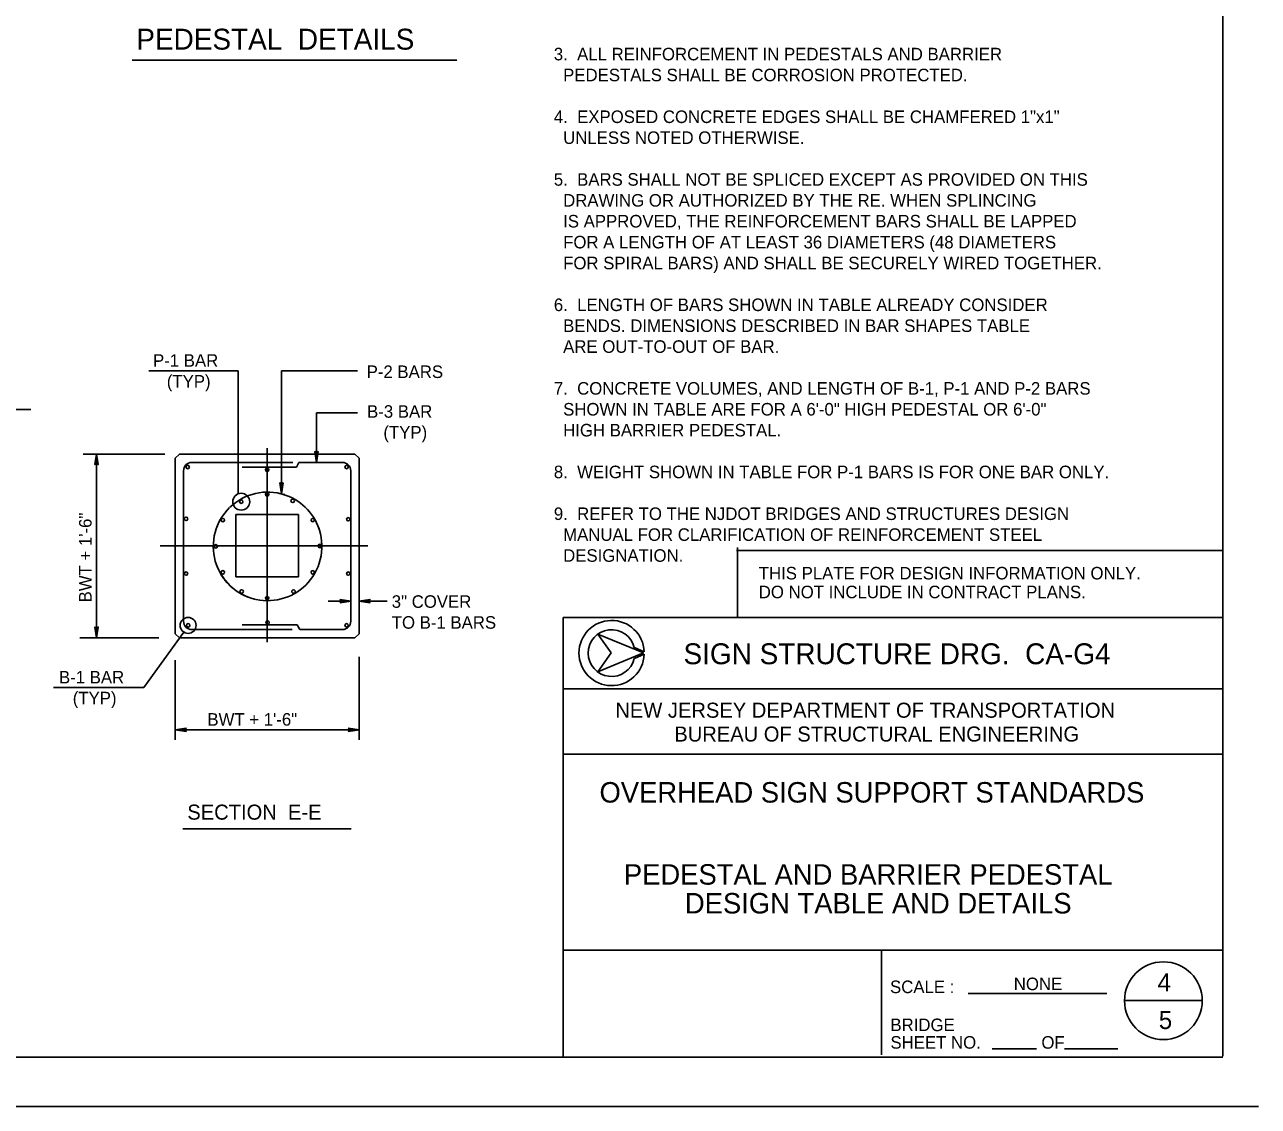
# Model space of a CAD drawing. Extents: x -3 to 26050223, y 0 to 12035012.
# Drawn here: x 44.3 to 68.89, y 0 to 21.57 of the extents above; entities that cross this region are included whole.
import ezdxf

# ---------------------------------------------------------------- set-up
doc = ezdxf.new("R2010")
doc.units = 0
for name, color, linetype in [('1', 7, 'Continuous'), ('2', 7, 'Continuous'), ('39', 7, 'Continuous'), ('51', 7, 'Continuous')]:
    doc.layers.add(name, color=color, linetype=linetype)

msp = doc.modelspace()

# ---------------------------------------------------------------- linework, layer by layer
at = {"layer": '1'}
for p, q in [((68.183, 1.017), (68.183, 42.342)), ((56.633, 9.042), (55.725, 9.417)), ((55.725, 9.417), (56.633, 9.042)), ((56.633, 9.042), (55.725, 9.417)), ((55.725, 9.417), (55.992, 9.042)), ((56.633, 9.042), (55.725, 9.417)), ((55.725, 9.417), (55.992, 9.042)), ((56.458, 9.15), (56.45, 9.15)), ((56.65, 9.067), (56.458, 9.15)), ((55.992, 9.042), (55.725, 8.667)), ((55.725, 8.667), (56.633, 9.042)), ((55.992, 9.042), (55.725, 8.667)), ((55.725, 8.667), (56.633, 9.042)), ((56.458, 8.933), (56.65, 9.017)), ((47.45, 5.533), (50.808, 5.533)), ((63.583, 1.15), (64.467, 1.15)), ((65.025, 1.15), (66.092, 1.15)), ((3.6, 0.983), (68.183, 0.983)), ((68.892, 0), (0, 0))]:
    msp.add_line(p, q, dxfattribs=at)
for radius, start, end in [(0.65, 2.2139, 357.7861), (0.467, 13.6941, 346.3059)]:
    msp.add_arc((55.999, 9.04), radius, start, end, dxfattribs=at)
at = {"layer": '39'}
for p, q in [((46.442, 20.865), (52.917, 20.865)), ((46.775, 14.667), (48.558, 14.667)), ((48.558, 12.217), (48.558, 14.667)), ((49.417, 12.217), (49.417, 14.667)), ((49.417, 14.667), (50.933, 14.667)), ((40.825, 13.9), (44.425, 13.9)), ((50.117, 12.842), (50.117, 13.833)), ((50.117, 13.833), (50.933, 13.833)), ((49.133, 9.258), (49.133, 13.125)), ((45.467, 13.008), (47.092, 13.008)), ((45.733, 9.342), (45.733, 13.008)), ((47.3, 12.925), (47.383, 13.008)), ((47.3, 9.425), (47.3, 12.925)), ((47.383, 13.008), (50.883, 13.008)), ((47.633, 12.842), (49.642, 12.842)), ((49.717, 12.75), (49.767, 12.842)), ((49.767, 12.842), (50.633, 12.842)), ((50.967, 12.925), (50.883, 13.008)), ((50.967, 9.425), (50.967, 12.925)), ((47.467, 9.675), (47.467, 12.675)), ((48.633, 12.75), (49.717, 12.75)), ((50.8, 9.675), (50.8, 12.675)), ((49.45, 12.208), (49.483, 12.2)), ((48.508, 11.8), (49.758, 11.8)), ((48.508, 10.558), (48.508, 11.8)), ((49.758, 10.558), (49.758, 11.8)), ((47, 11.175), (51.142, 11.175)), ((58.49, 11.086), (68.165, 11.086)), ((58.508, 9.75), (58.508, 11.142)), ((48.508, 10.558), (49.758, 10.558)), ((50.35, 10.075), (50.8, 10.075)), ((50.967, 10.075), (51.525, 10.075)), ((48.633, 9.6), (49.733, 9.6)), ((49.733, 9.6), (49.783, 9.508)), ((55.033, 1), (55.033, 9.75)), ((55.033, 9.75), (68.183, 9.75)), ((68.183, 9.75), (68.183, 1)), ((47.475, 9.458), (46.675, 8.35)), ((47.3, 9.425), (47.383, 9.342)), ((47.633, 9.508), (49.633, 9.508)), ((49.783, 9.508), (50.633, 9.508)), ((50.967, 9.425), (50.883, 9.342)), ((56.633, 9.042), (55.725, 9.417)), ((55.725, 9.417), (55.992, 9.042)), ((45.4, 9.342), (46.975, 9.342)), ((47.383, 9.342), (50.883, 9.342)), ((47.3, 7.308), (47.3, 8.9)), ((50.967, 7.308), (50.967, 8.967)), ((55.992, 9.042), (55.725, 8.667)), ((55.725, 8.667), (56.633, 9.042)), ((44.875, 8.35), (46.675, 8.35)), ((55.033, 8.325), (68.183, 8.325)), ((47.3, 7.508), (50.967, 7.508)), ((55.033, 7.025), (68.183, 7.025)), ((55.033, 3.117), (68.183, 3.117)), ((61.383, 3.117), (68.183, 3.117)), ((61.383, 1.025), (61.383, 3.117)), ((61.383, 1.025), (61.383, 3.117)), ((63.108, 2.25), (65.875, 2.25)), ((67.775, 2.108), (66.225, 2.108))]:
    msp.add_line(p, q, dxfattribs=at)
for points in [[(50.117, 13.033), (50.15, 13.058), (50.117, 12.842), (50.083, 13.058)], [(45.733, 12.817), (45.7, 12.8), (45.733, 13.008), (45.767, 12.8)], [(49.417, 12.408), (49.45, 12.433), (49.417, 12.217), (49.383, 12.433)], [(50.608, 10.075), (50.592, 10.108), (50.8, 10.075), (50.592, 10.042)], [(51.158, 10.075), (51.183, 10.042), (50.967, 10.075), (51.183, 10.108)], [(45.733, 9.533), (45.767, 9.558), (45.733, 9.342), (45.7, 9.558)], [(47.492, 7.508), (47.517, 7.475), (47.3, 7.508), (47.517, 7.542)], [(50.775, 7.508), (50.758, 7.542), (50.967, 7.508), (50.758, 7.475)]]:
    msp.add_lwpolyline(points, close=True, dxfattribs=at)
for centre, radius in [((47.55, 12.75), 0.0344), ((49.133, 12.692), 0.0344), ((50.717, 12.75), 0.0344), ((48.617, 12.058), 0.168), ((48.617, 12.058), 0.0344), ((49.133, 12.2), 0.0344), ((49.642, 12.075), 0.0344), ((47.517, 11.717), 0.0344), ((48.25, 11.692), 0.0344), ((50.042, 11.692), 0.0344), ((50.75, 11.708), 0.0344), ((48.108, 11.167), 0.0344), ((50.183, 11.175), 0.0344), ((47.517, 10.625), 0.0344), ((48.25, 10.65), 0.0344), ((50.042, 10.65), 0.0344), ((50.75, 10.625), 0.0344), ((48.625, 10.267), 0.0344), ((49.133, 10.133), 0.0344), ((49.658, 10.267), 0.0344), ((47.558, 9.592), 0.159), ((47.558, 9.592), 0.0344), ((49.142, 9.65), 0.0344), ((50.717, 9.592), 0.0344), ((66.999, 2.107), 0.775)]:
    msp.add_circle(centre, radius, dxfattribs=at)
for centre, radius, start, end in [((47.633, 12.675), 0.167, 90, 180), ((50.633, 12.675), 0.167, 0, 90), ((49.142, 11.167), 1.083, 71.834, 133.8188), ((49.142, 11.167), 1.083, 71.834, 133.8188), ((49.142, 11.167), 1.083, 18.8491, 73.3856), ((49.142, 11.167), 1.083, 18.8491, 73.3856), ((49.142, 11.167), 1.083, 134.3013, 257.417), ((49.142, 11.167), 1.083, 134.3013, 257.417), ((49.142, 11.167), 1.083, 318.2583, 21.5713), ((49.142, 11.167), 1.083, 318.2583, 21.5713), ((49.142, 11.167), 1.083, 199.2693, 251.1509), ((49.142, 11.167), 1.083, 257.7537, 318.5323), ((49.142, 11.167), 1.083, 257.7537, 318.5323), ((47.633, 9.675), 0.167, 180, 270), ((50.633, 9.675), 0.167, 270, 0)]:
    msp.add_arc(centre, radius, start, end, dxfattribs=at)

# ---------------------------------------------------------------- texts
at = {"layer": '2'}
for s, height, p in [('P-1 BAR', 0.25, (46.858, 14.75)), ('P-2 BARS', 0.25, (51.117, 14.525)), ('(TYP)', 0.25, (47.133, 14.333)), ('B-3 BAR', 0.25, (51.125, 13.733)), ('(TYP)', 0.25, (51.45, 13.317)), ('THIS PLATE FOR DESIGN INFORMATION ONLY.', 0.25, (58.933, 10.508)), ('DO NOT INCLUDE IN CONTRACT PLANS.', 0.25, (58.933, 10.133)), ('3" COVER', 0.25, (51.617, 9.942)), ('TO B-1 BARS', 0.25, (51.617, 9.525)), ('B-1 BAR', 0.25, (44.983, 8.433)), ('(TYP)', 0.25, (45.258, 8.017)), ('BWT + 1\'-6"', 0.25, (47.942, 7.592)), ('OVERHEAD SIGN SUPPORT STANDARDS', 0.40835, (55.758, 6.058)), ('PEDESTAL AND BARRIER PEDESTAL ', 0.40835, (56.244, 4.421)), ('DESIGN TABLE AND DETAILS', 0.40835, (57.461, 3.846))]:
    msp.add_text(s, height=height, dxfattribs=at).set_placement(p)
msp.add_text('BWT + 1\'-6"', height=0.25, rotation=90, dxfattribs=at).set_placement((45.633, 10.05))
at = {"layer": '39'}
for s, height, p in [('PEDESTAL  DETAILS', 0.41665, (46.525, 21.074)), ('3.  ALL REINFORCEMENT IN PEDESTALS AND BARRIER ', 0.25, (54.848, 20.86)), ('  PEDESTALS SHALL BE CORROSION PROTECTED.', 0.25, (54.848, 20.443)), ('4.  EXPOSED CONCRETE EDGES SHALL BE CHAMFERED 1"x1" ', 0.25, (54.848, 19.61)), ('  UNLESS NOTED OTHERWISE.', 0.25, (54.848, 19.193)), ('5.  BARS SHALL NOT BE SPLICED EXCEPT AS PROVIDED ON THIS', 0.25, (54.848, 18.36)), ('  DRAWING OR AUTHORIZED BY THE RE. WHEN SPLINCING ', 0.25, (54.848, 17.943)), ('  IS APPROVED, THE REINFORCEMENT BARS SHALL BE LAPPED ', 0.25, (54.848, 17.527)), ('  FOR A LENGTH OF AT LEAST 36 DIAMETERS (48 DIAMETERS  ', 0.25, (54.848, 17.11)), ('  FOR SPIRAL BARS) AND SHALL BE SECURELY WIRED TOGETHER.', 0.25, (54.848, 16.693)), ('6.  LENGTH OF BARS SHOWN IN TABLE ALREADY CONSIDER ', 0.25, (54.848, 15.86)), ('  BENDS. DIMENSIONS DESCRIBED IN BAR SHAPES TABLE ', 0.25, (54.848, 15.443)), ('  ARE OUT-TO-OUT OF BAR.', 0.25, (54.848, 15.027)), ('7.  CONCRETE VOLUMES, AND LENGTH OF B-1, P-1 AND P-2 BARS ', 0.25, (54.848, 14.193)), ('  SHOWN IN TABLE ARE FOR A 6\'-0" HIGH PEDESTAL OR 6\'-0" ', 0.25, (54.848, 13.777)), ('  HIGH BARRIER PEDESTAL.', 0.25, (54.848, 13.36)), ('8.  WEIGHT SHOWN IN TABLE FOR P-1 BARS IS FOR ONE BAR ONLY.', 0.25, (54.848, 12.527)), ('9.  REFER TO THE NJDOT BRIDGES AND STRUCTURES DESIGN ', 0.25, (54.848, 11.693)), ('  MANUAL FOR CLARIFICATION OF REINFORCEMENT STEEL ', 0.25, (54.848, 11.277)), ('  DESIGNATION.', 0.25, (54.848, 10.86)), ('SIGN STRUCTURE DRG.  CA-G4', 0.41665, (57.433, 8.817)), ('NEW JERSEY DEPARTMENT OF TRANSPORTATION', 0.29995, (56.075, 7.75)), ('BUREAU OF STRUCTURAL ENGINEERING', 0.3, (57.25, 7.275)), ('SECTION  E-E', 0.3, (47.542, 5.717)), ('SCALE :', 0.25, (61.55, 2.258)), ('SCALE :', 0.25, (61.55, 2.258)), ('SCALE :', 0.25, (61.55, 2.258)), ('NONE', 0.25, (64.017, 2.317)), ('BRIDGE', 0.25, (61.558, 1.5)), ('BRIDGE', 0.25, (61.558, 1.5)), ('BRIDGE', 0.25, (61.558, 1.5)), ('SHEET NO.', 0.25, (61.558, 1.15)), ('SHEET NO.', 0.25, (61.558, 1.15)), ('SHEET NO.', 0.25, (61.558, 1.15)), ('OF', 0.25, (64.567, 1.15))]:
    msp.add_text(s, height=height, dxfattribs=at).set_placement(p)
at = {"layer": '51'}
for s, p in [('4', (66.883, 2.292)), ('5', (66.908, 1.542))]:
    msp.add_text(s, height=0.358, dxfattribs=at).set_placement(p)

doc.saveas('drawing.dxf')
